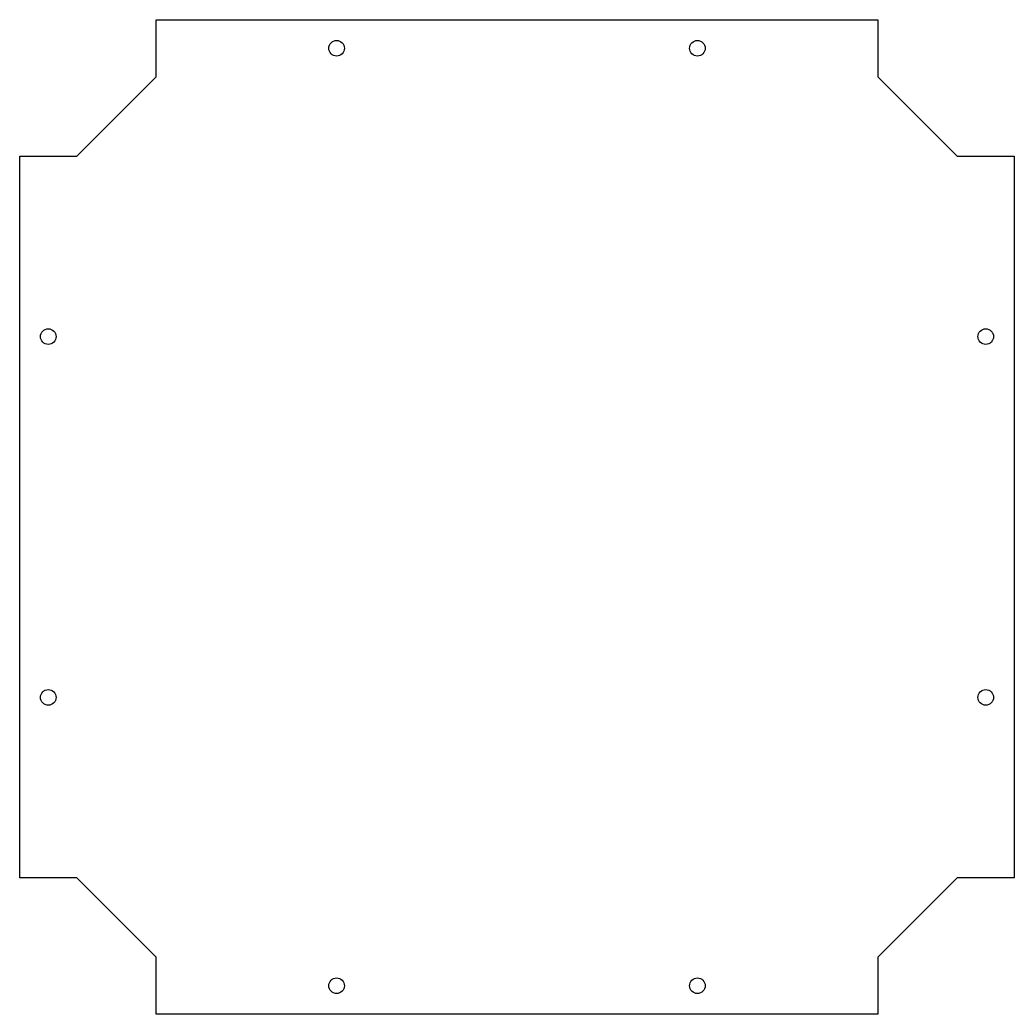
# Model space of a CAD drawing. Header units: millimetres. Extents: x -10 to 340, y -350 to 0.
import ezdxf

# ---------------------------------------------------------------- set-up
doc = ezdxf.new("R2010")
doc.units = ezdxf.units.MM
doc.layers.get('0').update_dxf_attribs({"linetype": 'CONTINUOUS'})

msp = doc.modelspace()

# ---------------------------------------------------------------- linework, layer by layer
msp.add_lwpolyline([(340, -48), (340, -302), (320, -302), (292, -330), (292, -350), (38, -350), (38, -330), (10, -302), (-10, -302), (-10, -48), (10, -48), (38, -20), (38, 0), (292, 0), (292, -20), (320, -48)], close=True)
for centre in [(101.5, -10), (228.5, -10), (0, -111.5), (330, -111.5), (0, -238.5), (330, -238.5), (101.5, -340), (228.5, -340)]:
    msp.add_circle(centre, 2.75)

doc.saveas('drawing.dxf')
